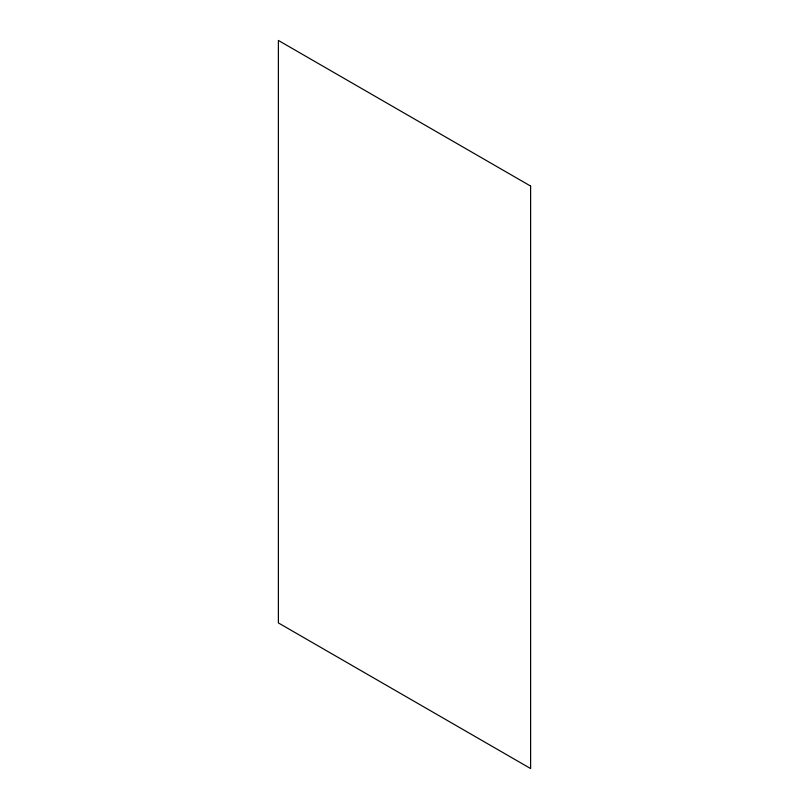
<?xml version="1.0" encoding="UTF-8"?>
<svg xmlns="http://www.w3.org/2000/svg" width="809" height="809" viewBox="0 0 809 809"><rect width="100%" height="100%" fill="white"/><g stroke="black" fill="none" stroke-linecap="round" stroke-linejoin="round"><path stroke-width="1.21" d="M530.613 186.07L278.387 40.45L278.387 622.93L530.613 768.55L530.613 186.07"/></g></svg>
